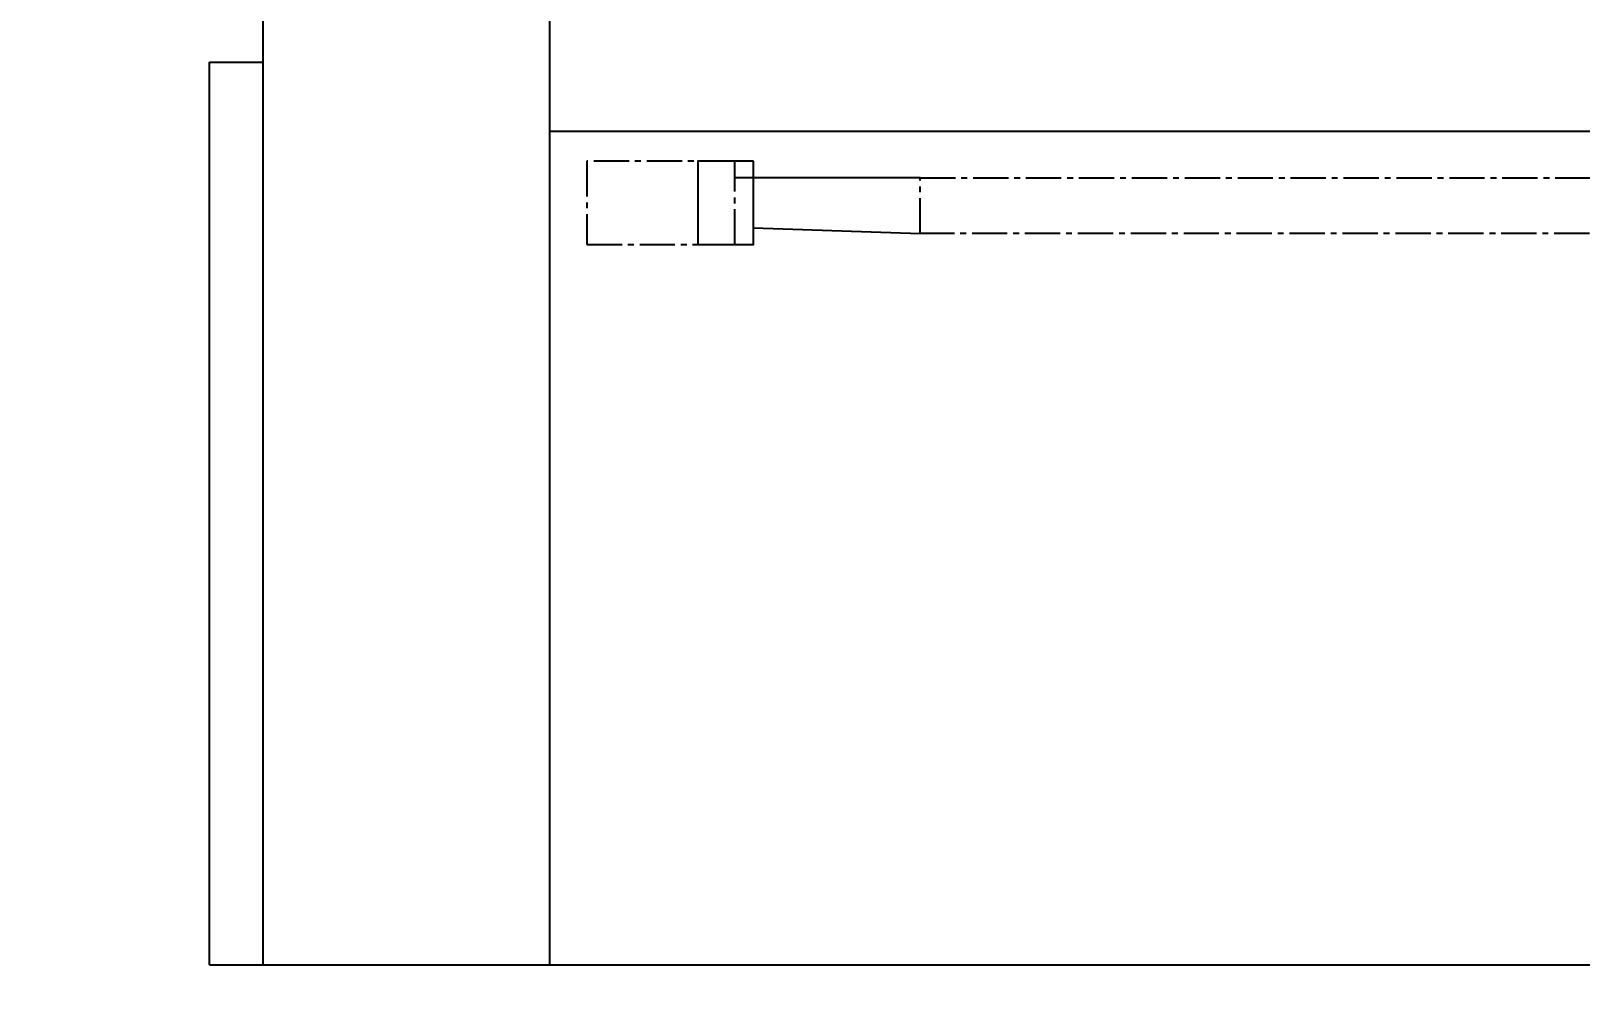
# Model space of a CAD drawing. Header units: millimetres. Extents: x 5013 to 9067, y 5076 to 6829.
# Drawn here: x 5017 to 5853, y 5659 to 6174 of the extents above; entities that cross this region are included whole.
import ezdxf

# ---------------------------------------------------------------- set-up
doc = ezdxf.new("R2010")
doc.units = ezdxf.units.MM
doc.linetypes.add('CENTER2', pattern=[28.575, 19.05, -3.175, 3.175, -3.175])
doc.linetypes.add('HIDDEN', pattern=[0.375, 0.25, -0.125])
doc.dimstyles.new('ISO-25', dxfattribs={"dimtxt": 2.5, "dimasz": 2.5, "dimexe": 1.25, "dimexo": 0.625, "dimtad": 1, "dimdsep": 46, "dimtxsty": 'Standard', "dimcen": 2.5, "dimadec": 0, "dimazin": 0, "dimtfac": 1, "dimtmove": 0, "dimatfit": 3, "dimfxl": 1, "dimarcsym": 0})

# ---------------------------------------------------------------- blocks, each defined once
blk = doc.blocks.new('*D416')
at = {"color": 0, "lineweight": -2, "transparency": 16777216}
blk.add_arc((5879.37, 5519.79), 1733.92, 0.08261, 6.40737, dxfattribs=at)
at = {"color": 0, "transparency": 16777216}
for points in [[(7602.05, 5713.24), (7602.88, 5713.34), (7602.18, 5715.77)], [(7613.71, 5522.29), (7612.87, 5522.29), (7613.29, 5519.79)]]:
    blk.add_solid(points, dxfattribs=at)
at = {"layer": 'Defpoints', "color": 0, "transparency": 16777216}
for p in [(8870.23, 5860.02), (7612.06, 5585.24), (5016.91, 5519.79), (5879.37, 5519.79), (7666.91, 5519.79)]:
    blk.add_point(p, dxfattribs=at)
at = {"color": 0, "transparency": 16777216, "insert": (7618.62, 5618.4), "char_height": 15, "attachment_point": 5, "rotation": 273.24499}
blk.add_mtext('6.5°', dxfattribs=at)

msp = doc.modelspace()

# ---------------------------------------------------------------- linework, layer by layer
at = {"color": 9}
for p, q in [((5142.01, 6504.789), (5142.01, 5669.789)), ((5297.01, 5669.789), (5297.01, 6504.789)), ((5113.371, 5669.789), (5113.371, 6157.284)), ((5113.371, 6157.284), (5142.01, 6157.284)), ((5142.01, 6157.284), (5142.01, 5669.789)), ((5892.01, 6119.789), (5297.01, 6119.789))]:
    msp.add_line(p, q, dxfattribs=at)
at = {"color": 0}
for p, q in [((5497.01, 6094.789), (5397.01, 6094.789)), ((5407.01, 6067.789), (5497.01, 6064.789))]:
    msp.add_line(p, q, dxfattribs=at)
at = {"color": 0, "linetype": 'HIDDEN'}
msp.add_line((5113.371, 5669.789), (6670.649, 5669.789), dxfattribs=at)
at = {"linetype": 'CENTER2'}
for points in [[(5317.01, 6058.789), (5397.01, 6058.789), (5397.01, 6103.789), (5317.01, 6103.789)], [(5497.01, 6094.789), (6287.01, 6094.789), (6287.01, 6064.789), (5497.01, 6064.789)]]:
    msp.add_lwpolyline(points, close=True, dxfattribs=at)
at = {"color": 0}
msp.add_lwpolyline([(5407.01, 6103.789), (5377.01, 6103.789), (5377.01, 6058.789), (5407.01, 6058.789)], close=True, dxfattribs=at)

# ---------------------------------------------------------------- dimensions: what is measured, and where the dimension line sits
at = {"color": 3}
dim = msp.add_angular_dim_2l(base=(7612.057, 5585.241), line1=((7666.911, 5519.789), (5016.911, 5519.789)), line2=((5879.375, 5519.789), (8870.228, 5860.023)), dimstyle='ISO-25', override={"dimtxt": 15, "dimadec": 1}, dxfattribs=at)
dim.commit()
dim.dimension.update_dxf_attribs({"geometry": '*D416', "text_midpoint": (7618.625, 5618.398)})

doc.saveas('drawing.dxf')
